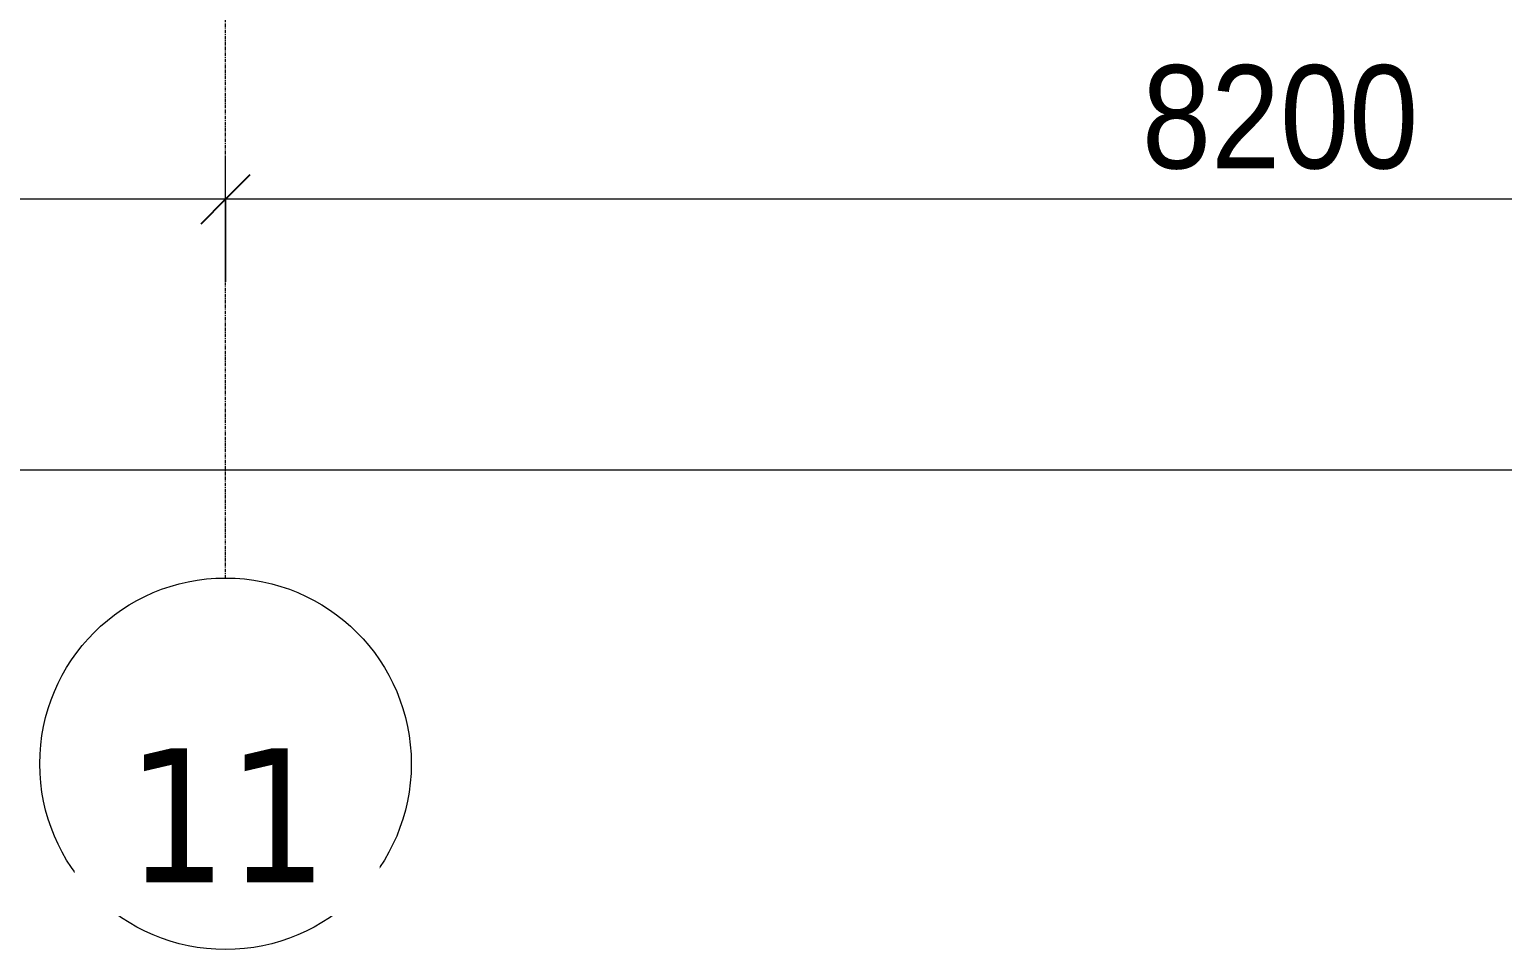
# Model space of a CAD drawing. Header units: millimetres. Extents: x -134153 to 99383, y -5233 to 35400.
# Drawn here: x -100713 to -95003, y -5233 to -1666 of the extents above; entities that cross this region are included whole.
import ezdxf

# ---------------------------------------------------------------- set-up
doc = ezdxf.new("R2010")
doc.units = ezdxf.units.MM
doc.linetypes.add('Grid Line', pattern=[22.225, 12.7, -3.175, 3.175, -3.175])
for name, color, linetype, lineweight in [('A-ANNO-DIMS', 211, 'Continuous', 9), ('A-ANNO-DIMS-160', 211, 'Continuous', 9), ('S-GRID-1', 1, 'Grid Line', 9), ('S-GRID-IDEN', 1, 'Continuous', 9)]:
    doc.layers.add(name, color=color, linetype=linetype, lineweight=lineweight)
doc.styles.add('Tahoma_B_1', font='tahomabd_0.ttf', dxfattribs={"height": 520})
doc.styles.add('UTM Avo', font='UTM Avo.ttf', dxfattribs={"width": 0.9, "height": 400})
doc.dimstyles.new('1_Dim_chi_tiet_2_5', dxfattribs={"dimscale": 304.8, "dimtxt": 399.720379, "dimasz": 0.629921, "dimexe": 0.524934, "dimexo": 0.0625, "dimgap": 0.052493, "dimtad": 1, "dimdec": 0, "dimrnd": 5, "dimzin": 0, "dimdsep": 46, "dimtxsty": 'UTM Avo', "dimblk1": 'OBLIQUE', "dimblk2": 'OBLIQUE', "dimsah": 1, "dimcen": 0.09, "dimdle": 0.524934, "dimazin": 0, "dimtfac": 1, "dimtdec": 4, "dimtix": 1, "dimtmove": 0, "dimatfit": 3, "dimfxl": 1.049869, "dimfxlon": 1, "dimtvp": 1, "dimtolj": 1, "dimtzin": 0, "dimarcsym": 2})

# ---------------------------------------------------------------- blocks, each defined once
blk = doc.blocks.new('Grid - M_Grid Head - Circle-353313-TKCS_MẶT ĐỨNG HƯỚNG BẮC')
at = {"layer": 'S-GRID-IDEN'}
blk.add_circle((-33652.6, -4512.7), 720, dxfattribs=at)
blk = doc.blocks.new('DIMBLOCK65-TKCS_MẶT ĐỨNG HƯỚNG BẮC')
at = {"layer": 'A-ANNO-DIMS-160'}
for p, q in [((-99952.6, -2644.5), (-99952.6, -2164.5)), ((-91752.6, -2644.5), (-91752.6, -2164.5)), ((-91752.6, -2324.5), (-99952.6, -2324.5)), ((-99952.6, -2324.5), (-99952.6, -2644.5)), ((-91752.6, -2324.5), (-91752.6, -2644.5))]:
    blk.add_line(p, q, dxfattribs=at)
at = {"layer": 'A-ANNO-DIMS-160', "lineweight": 25}
for p, q in [((-99952.6, -2324.5), (-99856.6, -2228.5)), ((-91752.6, -2324.5), (-91656.6, -2228.5)), ((-99952.6, -2324.5), (-100048.6, -2420.5)), ((-91752.6, -2324.5), (-91848.6, -2420.5))]:
    blk.add_line(p, q, dxfattribs=at)
at = {"layer": 'A-ANNO-DIMS-160', "color": 0, "insert": (-96400.3, -1804.9), "char_height": 400, "width": 1314.636, "attachment_point": 1, "line_spacing_factor": 1.110334, "style": 'UTM Avo'}
blk.add_mtext('8200', dxfattribs=at)
blk = doc.blocks.new('_Oblique')
at = {"color": 0, "linetype": 'ByBlock', "lineweight": -2}
blk.add_line((-0.5, -0.5), (0.5, 0.5), dxfattribs=at)
blk = doc.blocks.new('DIMBLOCK66-TKCS_MẶT ĐỨNG HƯỚNG BẮC')
at = {"layer": 'A-ANNO-DIMS-160'}
for p, q in [((-105952.6, -2644.5), (-105952.6, -2164.5)), ((-99952.6, -2644.5), (-99952.6, -2164.5)), ((-99952.6, -2324.5), (-105952.6, -2324.5)), ((-105952.6, -2324.5), (-105952.6, -2644.5)), ((-99952.6, -2324.5), (-99952.6, -2644.5))]:
    blk.add_line(p, q, dxfattribs=at)
at = {"layer": 'A-ANNO-DIMS-160', "lineweight": 25}
for p, q in [((-105952.6, -2324.5), (-105856.6, -2228.5)), ((-99952.6, -2324.5), (-99856.6, -2228.5)), ((-105952.6, -2324.5), (-106048.6, -2420.5)), ((-99952.6, -2324.5), (-100048.6, -2420.5))]:
    blk.add_line(p, q, dxfattribs=at)
at = {"layer": 'A-ANNO-DIMS-160', "color": 0, "insert": (-103500.3, -1804.9), "char_height": 400, "width": 1314.636, "attachment_point": 1, "line_spacing_factor": 1.110334, "style": 'UTM Avo'}
blk.add_mtext('6000', dxfattribs=at)
blk = doc.blocks.new('DIMBLOCK74-TKCS_MẶT ĐỨNG HƯỚNG BẮC')
at = {"layer": 'A-ANNO-DIMS-160'}
for p, q in [((-127252.6, -3694.5), (-127252.6, -3214.5)), ((-33652.6, -3694.5), (-33652.6, -3214.5)), ((-33492.6, -3374.5), (-127412.6, -3374.5)), ((-127252.6, -3374.5), (-127252.6, -3694.5)), ((-33652.6, -3374.5), (-33652.6, -3694.5))]:
    blk.add_line(p, q, dxfattribs=at)
at = {"layer": 'A-ANNO-DIMS-160', "lineweight": 25}
for p, q in [((-127252.6, -3374.5), (-127156.6, -3278.5)), ((-33652.6, -3374.5), (-33556.6, -3278.5)), ((-127252.6, -3374.5), (-127348.6, -3470.5)), ((-33652.6, -3374.5), (-33748.6, -3470.5))]:
    blk.add_line(p, q, dxfattribs=at)
at = {"layer": 'A-ANNO-DIMS-160', "color": 0, "insert": (-81137.3, -2854.9), "char_height": 400, "width": 1643.295, "attachment_point": 1, "line_spacing_factor": 1.110334, "style": 'UTM Avo'}
blk.add_mtext('93600', dxfattribs=at)

msp = doc.modelspace()

# ---------------------------------------------------------------- linework, layer by layer
at = {"layer": 'S-GRID-1'}
msp.add_line((-99952.6, -3792.7), (-99952.6, 207.3), dxfattribs=at)

# ---------------------------------------------------------------- block references
at = {"layer": 'S-GRID-IDEN'}
msp.add_blockref('Grid - M_Grid Head - Circle-353313-TKCS_MẶT ĐỨNG HƯỚNG BẮC', (-66300, 0), dxfattribs=at)

# ---------------------------------------------------------------- dimensions: what is measured, and where the dimension line sits
at = {"layer": 'A-ANNO-DIMS'}
for base, p1, p2, override, picture, middle in [((-105952.6, -2324.5), (-99952.6, -2644.5), (-105952.6, -2644.5), {"dimpost": '<>', "dimfxl": 6000}, 'DIMBLOCK66-TKCS_MẶT ĐỨNG HƯỚNG BẮC', (-102952.6, -2101.5)), ((-99952.6, -2324.5), (-91752.6, -2644.5), (-99952.6, -2644.5), {"dimpost": '<>', "dimfxl": 8200}, 'DIMBLOCK65-TKCS_MẶT ĐỨNG HƯỚNG BẮC', (-95852.6, -2101.5)), ((-127252.6, -3374.5), (-33652.6, -3694.5), (-127252.6, -3694.5), {"dimpost": '<>', "dimfxl": 93600}, 'DIMBLOCK74-TKCS_MẶT ĐỨNG HƯỚNG BẮC', (-80452.6, -3151.5))]:
    dim = msp.add_linear_dim(base=base, p1=p1, p2=p2, dimstyle='1_Dim_chi_tiet_2_5', override=override, dxfattribs=at)
    dim.commit()
    dim.dimension.update_dxf_attribs({"geometry": picture, "text_midpoint": middle})

# ---------------------------------------------------------------- next in the draw order: texts
at = {"layer": 'S-GRID-IDEN', "insert": (-99945.9, -4712.4), "char_height": 520, "width": 921.6, "attachment_point": 5, "line_spacing_factor": 0.996129, "style": 'Tahoma_B_1', "bg_fill": 3, "box_fill_scale": 1.25, "bg_fill_color": 256, "bg_fill_true_color": 13158600, "bg_fill_transparency": 0}
msp.add_mtext('\\pt2031.9988,4063.9976,6096.0016,8128.0004,10159.9992,12191.998,14224.002,16256.0008,18287.9996,20319.9984,22352.0024,24384.0012,26416,28447.9988,30479.9976,32512.0016,34544.0004,36575.9992,38607.998,40640.002,42672.0008,44703.9996,46735.9984,48768.0024,50800.0012,52832,54863.9988,56895.9976,58928.0016,60960.0004,62991.9992,65023.998;11', dxfattribs=at)

doc.saveas('drawing.dxf')
